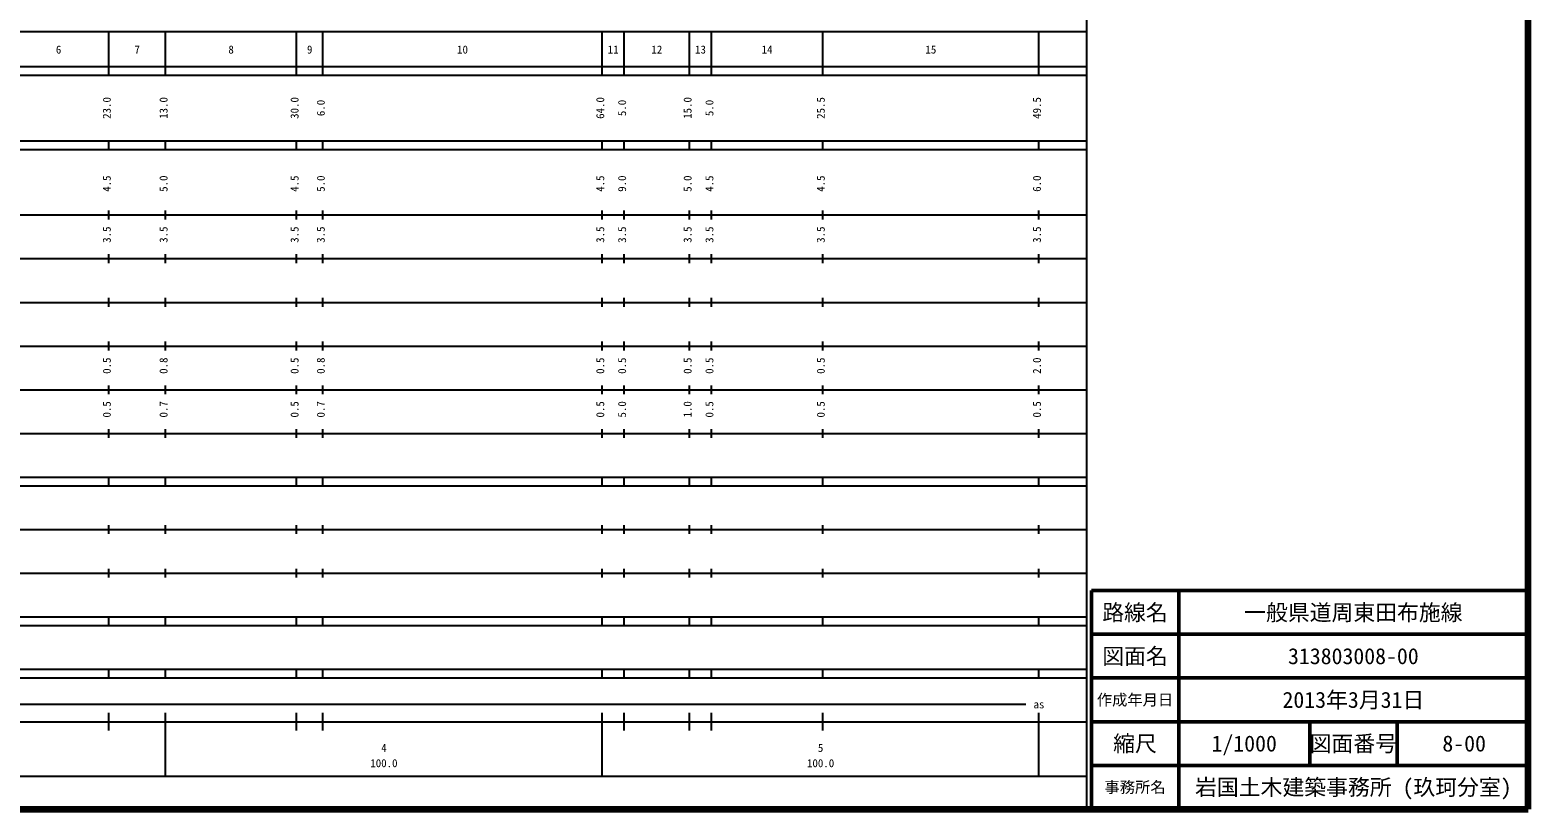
# Model space of a CAD drawing. Units: millimetres on the paper, enlarged 1000 times. Extents: x 40000 to 680000, y 20000 to 380000.
# Drawn here: x 336944 to 680000, y 20000 to 198357 of the extents above; entities that cross this region are included whole.
import ezdxf
from ezdxf.enums import TextEntityAlignment as Align

# ---------------------------------------------------------------- set-up
doc = ezdxf.new("R2010")
doc.units = ezdxf.units.MM
doc.header["$LTSCALE"] = 1000
for name, color, linetype, lineweight in [('M-TTL', 2, 'Continuous', 140), ('M-TTL-BAND', 7, 'Continuous', 25), ('M-TTL-FRAM', 2, 'Continuous', 50), ('M-TTL-LINE', 7, 'Continuous', 50)]:
    doc.layers.add(name, color=color, linetype=linetype, lineweight=lineweight)
doc.layers.add('M-TTL-TXT', color=7, linetype='Continuous')
doc.styles.add('ＭＳ ゴシック', font='')
doc.styles.get('ＭＳ ゴシック').set_extended_font_data('MS Gothic')

msp = doc.modelspace()

# ---------------------------------------------------------------- linework, layer by layer
at = {"layer": 'M-TTL'}
for p, q in [((680000, 20000), (680000, 380000)), ((40000, 20000), (680000, 20000))]:
    msp.add_line(p, q, dxfattribs=at)
at = {"layer": 'M-TTL-BAND'}
for p, q in [((579000, 20000), (579000, 370000)), ((68000, 198000), (579000, 198000)), ((355000, 188000), (355000, 198000)), ((368000, 188000), (368000, 198000)), ((398000, 188000), (398000, 198000)), ((404000, 188000), (404000, 198000)), ((468000, 188000), (468000, 198000)), ((473000, 188000), (473000, 198000)), ((488000, 188000), (488000, 198000)), ((493000, 188000), (493000, 198000)), ((518500, 188000), (518500, 198000)), ((568000, 188000), (568000, 198000)), ((40000, 190000), (579000, 190000)), ((40000, 188000), (579000, 188000)), ((40000, 173000), (579000, 173000)), ((355000, 171000), (355000, 173000)), ((368000, 171000), (368000, 173000)), ((398000, 171000), (398000, 173000)), ((404000, 171000), (404000, 173000)), ((468000, 171000), (468000, 173000)), ((473000, 171000), (473000, 173000)), ((488000, 171000), (488000, 173000)), ((493000, 171000), (493000, 173000)), ((518500, 171000), (518500, 173000)), ((568000, 171000), (568000, 173000)), ((40000, 171000), (579000, 171000)), ((40000, 156000), (579000, 156000)), ((355000, 155000), (355000, 157000)), ((368000, 155000), (368000, 157000)), ((398000, 155000), (398000, 157000)), ((404000, 155000), (404000, 157000)), ((468000, 155000), (468000, 157000)), ((473000, 155000), (473000, 157000)), ((488000, 155000), (488000, 157000)), ((493000, 155000), (493000, 157000)), ((518500, 155000), (518500, 157000)), ((568000, 155000), (568000, 157000)), ((46000, 146000), (579000, 146000)), ((355000, 145000), (355000, 147000)), ((368000, 145000), (368000, 147000)), ((398000, 145000), (398000, 147000)), ((404000, 145000), (404000, 147000)), ((468000, 145000), (468000, 147000)), ((473000, 145000), (473000, 147000)), ((488000, 145000), (488000, 147000)), ((493000, 145000), (493000, 147000)), ((518500, 145000), (518500, 147000)), ((568000, 145000), (568000, 147000)), ((52000, 136000), (579000, 136000)), ((355000, 135000), (355000, 137000)), ((368000, 135000), (368000, 137000)), ((398000, 135000), (398000, 137000)), ((404000, 135000), (404000, 137000)), ((468000, 135000), (468000, 137000)), ((473000, 135000), (473000, 137000)), ((488000, 135000), (488000, 137000)), ((493000, 135000), (493000, 137000)), ((518500, 135000), (518500, 137000)), ((568000, 135000), (568000, 137000)), ((355000, 125000), (355000, 127000)), ((368000, 125000), (368000, 127000)), ((398000, 125000), (398000, 127000)), ((404000, 125000), (404000, 127000)), ((468000, 125000), (468000, 127000)), ((473000, 125000), (473000, 127000)), ((488000, 125000), (488000, 127000)), ((493000, 125000), (493000, 127000)), ((518500, 125000), (518500, 127000)), ((568000, 125000), (568000, 127000)), ((46000, 126000), (579000, 126000)), ((355000, 115000), (355000, 117000)), ((368000, 115000), (368000, 117000)), ((398000, 115000), (398000, 117000)), ((404000, 115000), (404000, 117000)), ((468000, 115000), (468000, 117000)), ((473000, 115000), (473000, 117000)), ((488000, 115000), (488000, 117000)), ((493000, 115000), (493000, 117000)), ((518500, 115000), (518500, 117000)), ((568000, 115000), (568000, 117000)), ((52000, 116000), (579000, 116000)), ((355000, 105000), (355000, 107000)), ((368000, 105000), (368000, 107000)), ((398000, 105000), (398000, 107000)), ((404000, 105000), (404000, 107000)), ((468000, 105000), (468000, 107000)), ((473000, 105000), (473000, 107000)), ((488000, 105000), (488000, 107000)), ((493000, 105000), (493000, 107000)), ((518500, 105000), (518500, 107000)), ((568000, 105000), (568000, 107000)), ((46000, 106000), (579000, 106000)), ((40000, 96000), (579000, 96000)), ((40000, 94000), (579000, 94000)), ((355000, 94000), (355000, 96000)), ((368000, 94000), (368000, 96000)), ((398000, 94000), (398000, 96000)), ((404000, 94000), (404000, 96000)), ((468000, 94000), (468000, 96000)), ((473000, 94000), (473000, 96000)), ((488000, 94000), (488000, 96000)), ((493000, 94000), (493000, 96000)), ((518500, 94000), (518500, 96000)), ((568000, 94000), (568000, 96000)), ((49000, 84000), (579000, 84000)), ((355000, 83000), (355000, 85000)), ((368000, 83000), (368000, 85000)), ((398000, 83000), (398000, 85000)), ((404000, 83000), (404000, 85000)), ((468000, 83000), (468000, 85000)), ((473000, 83000), (473000, 85000)), ((488000, 83000), (488000, 85000)), ((493000, 83000), (493000, 85000)), ((518500, 83000), (518500, 85000)), ((568000, 83000), (568000, 85000)), ((40000, 74000), (579000, 74000)), ((355000, 73000), (355000, 75000)), ((368000, 73000), (368000, 75000)), ((398000, 73000), (398000, 75000)), ((404000, 73000), (404000, 75000)), ((468000, 73000), (468000, 75000)), ((473000, 73000), (473000, 75000)), ((488000, 73000), (488000, 75000)), ((493000, 73000), (493000, 75000)), ((518500, 73000), (518500, 75000)), ((568000, 73000), (568000, 75000)), ((40000, 64000), (579000, 64000)), ((40000, 62000), (579000, 62000)), ((355000, 62000), (355000, 64000)), ((368000, 62000), (368000, 64000)), ((398000, 62000), (398000, 64000)), ((404000, 62000), (404000, 64000)), ((468000, 62000), (468000, 64000)), ((473000, 62000), (473000, 64000)), ((488000, 62000), (488000, 64000)), ((493000, 62000), (493000, 64000)), ((518500, 62000), (518500, 64000)), ((568000, 62000), (568000, 64000)), ((40000, 52000), (579000, 52000)), ((355000, 50000), (355000, 52000)), ((368000, 50000), (368000, 52000)), ((398000, 50000), (398000, 52000)), ((404000, 50000), (404000, 52000)), ((468000, 50000), (468000, 52000)), ((473000, 50000), (473000, 52000)), ((488000, 50000), (488000, 52000)), ((493000, 50000), (493000, 52000)), ((518500, 50000), (518500, 52000)), ((568000, 50000), (568000, 52000)), ((40000, 50000), (579000, 50000)), ((71000, 44000), (565000, 44000)), ((355000, 38000), (355000, 42000)), ((368000, 27500), (368000, 42000)), ((398000, 38000), (398000, 42000)), ((404000, 38000), (404000, 42000)), ((468000, 27500), (468000, 42000)), ((473000, 38000), (473000, 42000)), ((488000, 38000), (488000, 42000)), ((493000, 38000), (493000, 42000)), ((518500, 38000), (518500, 42000)), ((568000, 27500), (568000, 42000)), ((40000, 40000), (579000, 40000)), ((68000, 27500), (579000, 27500))]:
    msp.add_line(p, q, dxfattribs=at)
at = {"layer": 'M-TTL-FRAM'}
for p, q in [((680000, 70000), (580000, 70000)), ((580000, 70000), (580000, 20000))]:
    msp.add_line(p, q, dxfattribs=at)
at = {"layer": 'M-TTL-LINE'}
for p, q in [((600000, 70000), (600000, 20000)), ((680000, 60000), (580000, 60000)), ((680000, 50000), (580000, 50000)), ((680000, 40000), (580000, 40000)), ((630000, 40000), (630000, 30000)), ((650000, 40000), (650000, 30000)), ((680000, 30000), (580000, 30000))]:
    msp.add_line(p, q, dxfattribs=at)

# ---------------------------------------------------------------- texts
at = {"layer": 'M-TTL-BAND', "style": 'ＭＳ ゴシック'}
for s, p in [('6', (343500, 192405)), ('7', (361500, 192405)), ('8', (383000, 192405)), ('9', (401000, 192405)), ('10', (436000, 192405)), ('11', (470500, 192405)), ('12', (480500, 192405)), ('13', (490500, 192405)), ('14', (505750, 192405)), ('15', (543250, 192405)), ('as', (568000, 42500)), ('4', (418000, 32523)), ('5', (518000, 32523)), ('100.0', (418000, 29033)), ('100.0', (518000, 29033))]:
    msp.add_text(s, height=1833, dxfattribs=at).set_placement(p, align=Align.BOTTOM_CENTER)
for s, p in [('23.0', (356000, 180500)), ('13.0', (369000, 180500)), ('30.0', (399000, 180500)), ('6.0', (405000, 180500)), ('64.0', (469000, 180500)), ('5.0', (474000, 180500)), ('15.0', (489000, 180500)), ('5.0', (494000, 180500)), ('25.5', (519500, 180500)), ('49.5', (569000, 180500)), ('4.5', (356000, 163174)), ('5.0', (369000, 163174)), ('4.5', (399000, 163174)), ('5.0', (405000, 163174)), ('4.5', (469000, 163174)), ('9.0', (474000, 163174)), ('5.0', (489000, 163174)), ('4.5', (494000, 163174)), ('4.5', (519500, 163174)), ('6.0', (569000, 163174)), ('3.5', (356000, 151500)), ('3.5', (369000, 151500)), ('3.5', (399000, 151500)), ('3.5', (405000, 151500)), ('3.5', (469000, 151500)), ('3.5', (474000, 151500)), ('3.5', (489000, 151500)), ('3.5', (494000, 151500)), ('3.5', (519500, 151500)), ('3.5', (569000, 151500)), ('0.5', (356000, 121500)), ('0.8', (369000, 121500)), ('0.5', (399000, 121500)), ('0.8', (405000, 121500)), ('0.5', (469000, 121500)), ('0.5', (474000, 121500)), ('0.5', (489000, 121500)), ('0.5', (494000, 121500)), ('0.5', (519500, 121500)), ('2.0', (569000, 121500)), ('0.5', (356000, 111500)), ('0.7', (369000, 111500)), ('0.5', (399000, 111500)), ('0.7', (405000, 111500)), ('0.5', (469000, 111500)), ('5.0', (474000, 111500)), ('1.0', (489000, 111500)), ('0.5', (494000, 111500)), ('0.5', (519500, 111500)), ('0.5', (569000, 111500))]:
    msp.add_text(s, height=1833, rotation=90, dxfattribs=at).set_placement(p, align=Align.BOTTOM_CENTER)
at = {"layer": 'M-TTL-TXT', "style": 'ＭＳ ゴシック'}
for s, height, p in [('路線名', 3666, (590000, 65000)), ('路線名', 3666, (590000, 65000)), ('一般県道周東田布施線', 3666, (640000, 65000)), ('図面名', 3666, (590000, 55000)), ('図面名', 3666, (590000, 55000)), ('313803008-00', 3666, (640000, 55000)), ('作成年月日', 2566, (590000, 45000)), ('作成年月日', 2566, (590000, 45000)), ('2013年3月31日', 3666, (640000, 45000)), ('縮尺', 3666, (590000, 35000)), ('縮尺', 3666, (590000, 35000)), ('1/1000', 3666, (615000, 35000)), ('図面番号', 3666, (640000, 35000)), ('図面番号', 3666, (640000, 35000)), (' 8-00', 3666, (664125, 35000)), ('事務所名', 2566, (590000, 25000)), ('事務所名', 2566, (590000, 25000)), ('岩国土木建築事務所 (玖珂分室)', 3666, (640000, 25000))]:
    msp.add_text(s, height=height, dxfattribs=at).set_placement(p, align=Align.MIDDLE_CENTER)

doc.saveas('drawing.dxf')
